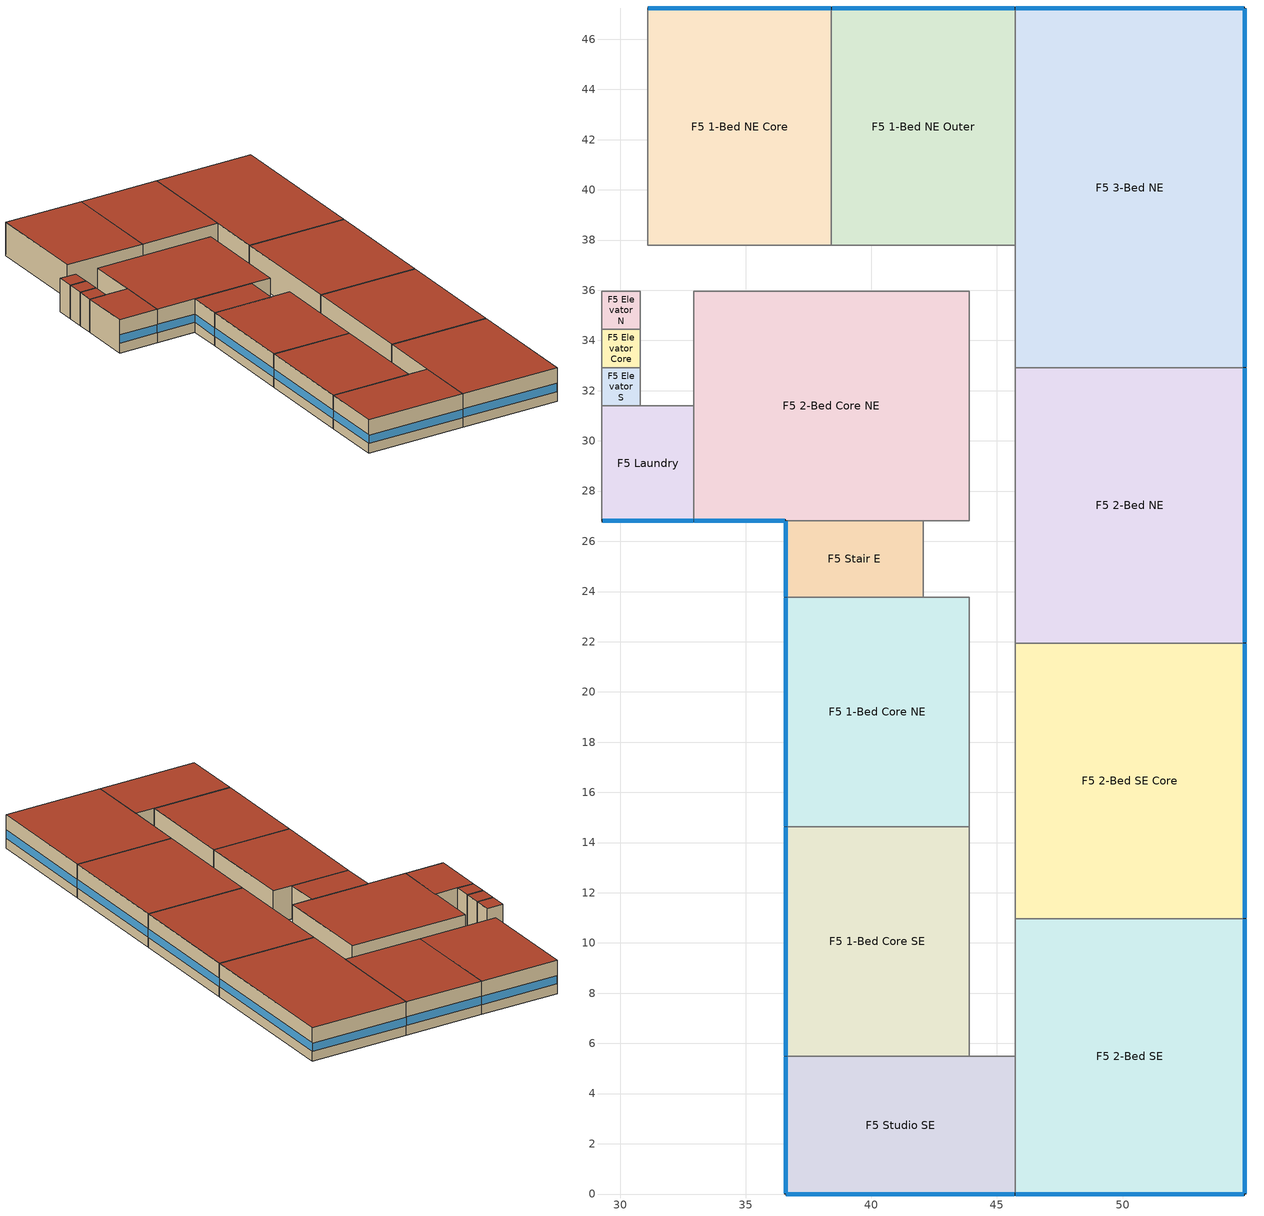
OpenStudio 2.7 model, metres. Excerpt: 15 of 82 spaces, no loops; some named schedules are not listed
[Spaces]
F5 Elevator S
 floor adiabatic (TypicalFloorInterior): 30.78,32.92 30.78,31.39 29.26,31.39 29.26,32.92 z12.19
 wall to F5 1-Bed Core N: 29.26,32.92 29.26,31.39 z12.19:15.24
 wall to F5 Corridor: 30.78,31.39 30.78,32.92 z12.19:15.24
 wall to F5 Elevator Core: 30.78,32.92 29.26,32.92 z12.19:15.24
 wall to F5 Laundry (MetalFrameWallInterior): 29.26,31.39 30.78,31.39 z12.19:15.24
 roof outside (FlatNonresWoodFramingAndOtherRoofU034): 30.78,31.39 30.78,32.92 29.26,32.92 29.26,31.39 z15.24
F5 Elevator N
 floor adiabatic (TypicalFloorInterior): 30.78,35.97 30.78,34.44 29.26,34.44 29.26,35.97 z12.19
 wall to F5 1-Bed Core N: 29.26,35.97 29.26,34.44 z12.19:15.24
 wall to F5 Corridor: 30.78,34.44 30.78,35.97 29.26,35.97 z12.19:15.24
 wall to F5 Elevator Core: 29.26,34.44 30.78,34.44 z12.19:15.24
 roof outside (FlatNonresWoodFramingAndOtherRoofU034): 30.78,34.44 30.78,35.97 29.26,35.97 29.26,34.44 z15.24
F5 Laundry
 floor adiabatic (TypicalFloorInterior): 32.92,31.39 32.92,26.82 29.26,26.82 29.26,31.39 z12.19
 wall outside (MetalFrameWallU062): 29.26,26.82 32.92,26.82 z12.19:15.24
 wall to F5 1-Bed Core N: 29.26,31.39 29.26,26.82 z12.19:15.24
 wall to F5 2-Bed Core NE: 32.92,26.82 32.92,31.39 z12.19:15.24
 wall to F5 Corridor: 32.92,31.39 30.78,31.39 z12.19:15.24
 window (Res Fixed Window): 29.29,26.82 32.89,26.82 z13.09:13.85
 roof outside (FlatNonresWoodFramingAndOtherRoofU034): 32.92,26.82 32.92,31.39 29.26,31.39 29.26,26.82 z15.24
F5 Elevator Core
 floor adiabatic (TypicalFloorInterior): 30.78,34.44 30.78,32.92 29.26,32.92 29.26,34.44 z12.19
 wall to F5 1-Bed Core N: 29.26,34.44 29.26,32.92 z12.19:15.24
 wall to F5 Corridor: 30.78,32.92 30.78,34.44 z12.19:15.24
 roof outside (FlatNonresWoodFramingAndOtherRoofU034): 30.78,32.92 30.78,34.44 29.26,34.44 29.26,32.92 z15.24
F5 1-Bed Core NE
 floor adiabatic (TypicalFloorInterior): 43.89,23.77 43.89,14.63 36.58,14.63 36.58,23.77 z12.19
 wall outside (MetalFrameWallU069): 36.58,23.77 36.58,14.63 z12.19:15.24
 wall to F5 Corridor (MetalFrameWallInterior): 43.89,14.63 43.89,23.77 42.06,23.77 z12.19:15.24
 wall to F5 1-Bed Core SE (MetalFrameWallInterior): 36.58,14.63 43.89,14.63 z12.19:15.24
 wall to F5 Stair E (MetalFrameWallInterior): 42.06,23.77 36.58,23.77 z12.19:15.24
 window (Res Fixed Window): 36.58,23.75 36.58,14.66 z13.09:13.86
 roof outside (FlatResWoodFramingAndOtherRoofU028Refl08): 43.89,14.63 43.89,23.77 36.58,23.77 36.58,14.63 z15.24
F5 1-Bed Core SE
 floor adiabatic (TypicalFloorInterior): 43.89,14.63 43.89,5.49 36.58,5.49 36.58,14.63 z12.19
 wall outside (MetalFrameWallU069): 36.58,14.63 36.58,5.49 z12.19:15.24
 wall to F5 Corridor (MetalFrameWallInterior): 43.89,5.49 43.89,14.63 z12.19:15.24
 wall to F5 Studio SE (MetalFrameWallInterior): 36.58,5.49 43.89,5.49 z12.19:15.24
 window (Res Fixed Window): 36.58,14.61 36.58,5.51 z13.09:13.86
 roof outside (FlatResWoodFramingAndOtherRoofU028Refl08): 43.89,5.49 43.89,14.63 36.58,14.63 36.58,5.49 z15.24
F5 Stair E
 floor adiabatic (TypicalFloorInterior): 42.06,26.82 42.06,23.77 36.58,23.77 36.58,26.82 z12.19
 wall outside (MetalFrameWallU062): 36.58,26.82 36.58,23.77 z12.19:15.24
 wall to F5 2-Bed Core NE: 42.06,26.82 36.58,26.82 z12.19:15.24
 wall to F5 Corridor: 42.06,23.77 42.06,26.82 z12.19:15.24
 window (Res Fixed Window): 36.58,26.8 36.58,23.8 z13.09:13.86
 roof outside (FlatNonresWoodFramingAndOtherRoofU034): 42.06,23.77 42.06,26.82 36.58,26.82 36.58,23.77 z15.24
F5 Studio SE
 floor adiabatic (TypicalFloorInterior): 45.72,5.49 45.72,0 36.58,0 36.58,5.49 z12.19
 wall outside (MetalFrameWallU069): 36.58,5.49 36.58,0 45.72,0 z12.19:15.24
 wall to F5 2-Bed SE: 45.72,0 45.72,5.49 z12.19:15.24
 wall to F5 Corridor: 45.72,5.49 43.89,5.49 z12.19:15.24
 window (Res Fixed Window): 36.6,0 45.69,0 / 36.58,5.46 36.58,0.03 z13.09:13.86
 roof outside (FlatResWoodFramingAndOtherRoofU028Refl08): 45.72,0 45.72,5.49 36.58,5.49 36.58,0 z15.24
F5 1-Bed NE Core
 floor adiabatic (TypicalFloorInterior): 38.4,47.24 38.4,37.8 31.09,37.8 31.09,47.24 z12.19
 wall outside (MetalFrameWallU069): 38.4,47.24 31.09,47.24 z12.19:15.24
 wall to F5 1-Bed N: 31.09,47.24 31.09,37.8 z12.19:15.24
 wall to F5 1-Bed NE Outer (MetalFrameWallInterior): 38.4,37.8 38.4,47.24 z12.19:15.24
 wall to F5 Corridor (MetalFrameWallInterior): 31.09,37.8 38.4,37.8 z12.19:15.24
 window (Res Fixed Window): 38.38,47.24 31.11,47.24 z13.09:13.86
 roof outside (FlatResWoodFramingAndOtherRoofU028Refl08): 38.4,37.8 38.4,47.24 31.09,47.24 31.09,37.8 z15.24
F5 1-Bed NE Outer
 floor adiabatic (TypicalFloorInterior): 45.72,47.24 45.72,37.8 38.4,37.8 38.4,47.24 z12.19
 wall outside (MetalFrameWallU069): 45.72,47.24 38.4,47.24 z12.19:15.24
 wall to F5 3-Bed NE (MetalFrameWallInterior): 45.72,37.8 45.72,47.24 z12.19:15.24
 wall to F5 Corridor (MetalFrameWallInterior): 38.4,37.8 45.72,37.8 z12.19:15.24
 window (Res Fixed Window): 45.69,47.24 38.43,47.24 z13.09:13.86
 roof outside (FlatResWoodFramingAndOtherRoofU028Refl08): 45.72,37.8 45.72,47.24 38.4,47.24 38.4,37.8 z15.24
F5 3-Bed NE
 floor adiabatic (TypicalFloorInterior): 54.86,47.24 54.86,32.92 45.72,32.92 45.72,47.24 z12.19
 wall outside (MetalFrameWallU069): 54.86,32.92 54.86,47.24 45.72,47.24 z12.19:15.24
 wall to F5 2-Bed NE: 45.72,32.92 54.86,32.92 z12.19:15.24
 wall to F5 Corridor (MetalFrameWallInterior): 45.72,37.8 45.72,32.92 z12.19:15.24
 window (Res Fixed Window): 54.86,32.94 54.86,47.22 / 54.84,47.24 45.75,47.24 z13.09:13.86
 roof outside (FlatResWoodFramingAndOtherRoofU028Refl08): 54.86,32.92 54.86,47.24 45.72,47.24 45.72,32.92 z15.24
F5 2-Bed Core NE
 floor adiabatic (TypicalFloorInterior): 43.89,35.97 43.89,26.82 32.92,26.82 32.92,35.97 z12.19
 wall outside (MetalFrameWallU069): 32.92,26.82 36.58,26.82 z12.19:15.24
 wall to F5 Corridor (MetalFrameWallInterior): 42.06,26.82 43.89,26.82 43.89,35.97 32.92,35.97 32.92,31.39 z12.19:15.24
 window (Res Fixed Window): 32.94,26.82 36.55,26.82 z13.09:13.85
 roof outside (FlatResWoodFramingAndOtherRoofU028Refl08): 43.89,26.82 43.89,35.97 32.92,35.97 32.92,26.82 z15.24
F5 2-Bed NE
 floor adiabatic (TypicalFloorInterior): 54.86,32.92 54.86,21.95 45.72,21.95 45.72,32.92 z12.19
 wall outside (MetalFrameWallU069): 54.86,21.95 54.86,32.92 z12.19:15.24
 wall to F5 Corridor (MetalFrameWallInterior): 45.72,32.92 45.72,21.95 z12.19:15.24
 wall to F5 2-Bed SE Core (MetalFrameWallInterior): 45.72,21.95 54.86,21.95 z12.19:15.24
 window (Res Fixed Window): 54.86,21.97 54.86,32.89 z13.09:13.86
 roof outside (FlatResWoodFramingAndOtherRoofU028Refl08): 54.86,21.95 54.86,32.92 45.72,32.92 45.72,21.95 z15.24
F5 2-Bed SE Core
 floor adiabatic (TypicalFloorInterior): 54.86,21.95 54.86,10.97 45.72,10.97 45.72,21.95 z12.19
 wall outside (MetalFrameWallU069): 54.86,10.97 54.86,21.95 z12.19:15.24
 wall to F5 2-Bed SE: 45.72,10.97 54.86,10.97 z12.19:15.24
 wall to F5 Corridor (MetalFrameWallInterior): 45.72,21.95 45.72,10.97 z12.19:15.24
 window (Res Fixed Window): 54.86,11 54.86,21.92 z13.09:13.86
 roof outside (FlatResWoodFramingAndOtherRoofU028Refl08): 54.86,10.97 54.86,21.95 45.72,21.95 45.72,10.97 z15.24
F5 2-Bed SE
 floor adiabatic (TypicalFloorInterior): 54.86,10.97 54.86,0 45.72,0 45.72,10.97 z12.19
 wall outside (MetalFrameWallU069): 45.72,0 54.86,0 54.86,10.97 z12.19:15.24
 wall to F5 Corridor (MetalFrameWallInterior): 45.72,10.97 45.72,5.49 z12.19:15.24
 window (Res Fixed Window): 54.86,0.03 54.86,10.95 / 45.75,0 54.84,0 z13.09:13.86
 roof outside (FlatResWoodFramingAndOtherRoofU028Refl08): 54.86,0 54.86,10.97 45.72,10.97 45.72,0 z15.24
[Site]
CA_BLUE-CANYON-AP_USA Design_Conditions: Latitude {deg}=39.28; Longitude {deg}=-120.71; Time Zone {hr}=-8; Elevation {m}=1609.95
[SizingPeriod:DesignDay] Barometric Pressure {Pa}=83421; Sky Clearness=0; Rain Indicator=0; Snow Indicator=0; Day of Month=21; Daylight Saving Time Indicator=0; Dry-Bulb Temperature Range Modifier Type=DefaultMultipliers
Name | Maximum Dry-Bulb Temperature {C} | Daily Dry-Bulb Temperature Range {deltaC} | Humidity Indicating Conditions at Maximum Dry-Bulb | Wind Speed {m/s} | Wind Direction {deg} | Month | Day Type | Humidity Indicating Type | Solar Model Indicator | ASHRAE Taub | ASHRAE Taud
CA_BLUE-CANYON-AP Ann Htg 99.6% Condns DB | -6 | 0 | -6 | 2.3 | 60 | 2 | WinterDesignDay | Wetbulb | ASHRAEClearSky
CA_BLUE-CANYON-AP Ann Clg .4% Condns DB=>MWB | 28.6 | 7.3 | 14.9 | 2.8 | 280 | 7 | SummerDesignDay | Wetbulb | ASHRAETau | 0.307 | 2.541
CA_BLUE-CANYON-AP Ann Clg .4% Condns WB=>MDB | 25.7 | 7.3 | 16.9 | 2.8 | 280 | 7 | SummerDesignDay | Wetbulb | ASHRAETau | 0.307 | 2.541
CA_BLUE-CANYON-AP Ann Clg .4% Condns DP=>MDB | 21.4 | 7.3 | 13.3 | 2.8 | 280 | 7 | SummerDesignDay | Dewpoint | ASHRAETau | 0.307 | 2.541
[Site:WaterMainsTemperature]
Calculation Method=Schedule; Temperature Schedule=WaterMainCZ16
[Building]
Building 1: North Axis {deg}=0
[Material]
Name | Roughness | Thickness {m} | Conductivity {W/m-K} | Density {kg/m3} | Specific Heat {J/kg-K} | Thermal Absorptance | Solar Absorptance | Visible Absorptance
Gypsum Board - 1/2 in.; Gypsum Board - 1/2 in. 1 | Smooth | 0.0127 | 0.158656 | 640.739 | 1130.436 | 0.9 | 0.7 | 0.8
Gypsum Board - 5/8 in. | MediumRough | 0.016002 | 0.158656 | 640.739 | 1130.436 | 0.9 | 0.7 | 0.8
Stucco - 7/8 in.; Stucco - 7/8 in. 1 | MediumRough | 0.022352 | 0.700948 | 1855.1 | 837.36 | 0.9 | 0.7 | 0.8
Concrete - 140 lb/ft3 - 4 in. | Smooth | 0.1016 | 1.9514 | 2239.06 | 921.096
Compliance Insulation R0.20 | Smooth | 0.000810768 | 0.0230188 | 16.0185 | 1130.436
Compliance Insulation R0.10 | Smooth | 0.000405384 | 0.0230188 | 16.0185 | 1130.436
Compliance Insulation R13.99 | Smooth | 0.0567131 | 0.0230188 | 16.0185 | 1130.436
Air - Metal Wall Framing - 16 or 24 in. OC; Air - Metal Wall Framing - 16 or 24 in. OC 1; Air - Metal Wall Framing - 16 or 24 in. OC 2 | Smooth | 0.1397 | 1.22017 | 1.28148 | 1004.832
Compliance Insulation R10.06 | Smooth | 0.0407817 | 0.0230188 | 16.0185 | 1130.436
Compliance Insulation R2.00 | Smooth | 0.00810768 | 0.0230188 | 16.0185 | 1130.436
Compliance Insulation R34.93 | Smooth | 0.141601 | 0.0230188 | 16.0185 | 1130.436 | 0.9 | 0.7 | 0.8
Compliance Insulation R28.63 | Smooth | 0.116061 | 0.0230188 | 16.0185 | 1130.436 | 0.9 | 0.7 | 0.8
Metal Deck - 1/16 in. | MediumRough | 0.0015875 | 45.3452 | 7820.53 | 502.416 | 0.9 | 0.7 | 0.8
Metal Standing Seam - 1/16 in. 1 | MediumRough | 0.0015875 | 2.21534 | 7820.53 | 502.416 | 0.85 | 0.92 | 0.85
Metal Standing Seam - 1/16 in. 2 | MediumRough | 0.0015875 | 2.21534 | 7820.53 | 502.416 | 0.85 | 0.37 | 0.85
Carpet - 3/4 in. 1 | Smooth | 0.01905 | 0.0455183 | 288.332 | 1381.644 | 0.9 | 0.7 | 0.8
[Construction]
MetalFrameWallU062: Stucco - 7/8 in., Compliance Insulation R13.99, Air - Metal Wall Framing - 16 or 24 in. OC, Gypsum Board - 1/2 in.
MetalFrameWallU069: Stucco - 7/8 in. 1, Compliance Insulation R10.06, Compliance Insulation R2.00, Compliance Insulation R0.20, Compliance Insulation R0.10, Air - Metal Wall Framing - 16 or 24 in. OC 1, Gypsum Board - 1/2 in. 1
MetalFrameWallInterior: Gypsum Board - 5/8 in., Air - Metal Wall Framing - 16 or 24 in. OC 2, Gypsum Board - 5/8 in.
FlatResWoodFramingAndOtherRoofU028Refl08: Metal Standing Seam - 1/16 in. 1, Compliance Insulation R34.93
FlatNonresWoodFramingAndOtherRoofU034: Metal Standing Seam - 1/16 in. 2, Compliance Insulation R28.63
TypicalFloorInterior: Metal Deck - 1/16 in., Concrete - 140 lb/ft3 - 4 in., Carpet - 3/4 in. 1
Res Fixed Window: Res Fixed Window Material
[WindowMaterial:SimpleGlazingSystem]
Res Fixed Window Material: U-Factor {W/m2-K}=2.04417; Solar Heat Gain Coefficient=0.25; Visible Transmittance=0.42
[Space] Building Story=Building Story Residential Floor 5
Name | Thermal Zone | Design Specification Outdoor Air Object
F5 1-Bed Core NE; F5 1-Bed Core SE | Thermal Zone: F5 1-Bed Core East | Thermal Zone: F5 1-Bed Core East Design Specification Outdoor Air
F5 1-Bed NE Core; F5 1-Bed NE Outer | Thermal Zone: F5 1-Bed North | Thermal Zone: F5 1-Bed North Design Specification Outdoor Air
F5 2-Bed Core NE | Thermal Zone: F5 2-Bed Core NE-NW | Thermal Zone: F5 2-Bed Core NE-NW Design Specification Outdoor Air
F5 2-Bed NE; F5 2-Bed SE; F5 2-Bed SE Core | Thermal Zone: F5 2-Bed East | Thermal Zone: F5 2-Bed East Design Specification Outdoor Air
F5 3-Bed NE | Thermal Zone: F5 3-Bed NE | Thermal Zone: F5 3-Bed NE Design Specification Outdoor Air
F5 Elevator Core; F5 Elevator N; F5 Elevator S; F5 Laundry; F5 Stair E | Thermal Zone: F5 Corridor | Thermal Zone: F5 Corridor Design Specification Outdoor Air
F5 Studio SE | Thermal Zone: F5 Studio SE | Thermal Zone: F5 Studio SE Design Specification Outdoor Air
[ThermalZone] Multiplier=1; Use Ideal Air Loads=No
Name | Thermostat
Thermal Zone: F5 1-Bed Core East | Thermal Zone: F5 1-Bed Core East Thermostat
Thermal Zone: F5 1-Bed North | Thermal Zone: F5 1-Bed North Thermostat
Thermal Zone: F5 2-Bed Core NE-NW | Thermal Zone: F5 2-Bed Core NE-NW Thermostat
Thermal Zone: F5 2-Bed East | Thermal Zone: F5 2-Bed East Thermostat
Thermal Zone: F5 3-Bed NE | Thermal Zone: F5 3-Bed NE Thermostat
Thermal Zone: F5 Studio SE | Thermal Zone: F5 Studio SE Thermostat
Thermal Zone: F5 Corridor | Thermal Zone: F5 Corridor Thermostat
[BuildingStory]
Building Story Residential Floor 5
[People:Definition] Number of People Calculation Method=People/Area; Fraction Radiant=0.3
Name | People per Space Floor Area {person/m2} | Sensible Heat Fraction
F5 1-Bed Core NE People Definition; F5 1-Bed Core SE People Definition; F5 2-Bed Core NE People Definition; F5 2-Bed NE People Definition; F5 2-Bed SE People Definition; F5 2-Bed SE Core People Definition | 0.0298998 | 0.6125
F5 1-Bed NE Core People Definition; F5 1-Bed NE Outer People Definition | 0.0289352 | 0.6125
F5 3-Bed NE People Definition | 0.0305359 | 0.6125
F5 Elevator Core People Definition; F5 Elevator N People Definition; F5 Elevator S People Definition | 0.0161459 | 0.5
F5 Laundry People Definition; F5 Stair E People Definition | 0.0538196 | 0.5
F5 Studio SE People Definition | 0.0398663 | 0.6125
[People] Multiplier=1
Name | People Definition | Space or SpaceType | Number of People Schedule | Activity Level Schedule
F5 1-Bed Core NE People | F5 1-Bed Core NE People Definition | F5 1-Bed Core NE | ResidentialLivingOccupancy | F5 1-Bed Core NE People Activity Level
F5 1-Bed Core SE People | F5 1-Bed Core SE People Definition | F5 1-Bed Core SE | ResidentialLivingOccupancy | F5 1-Bed Core SE People Activity Level
F5 1-Bed NE Core People | F5 1-Bed NE Core People Definition | F5 1-Bed NE Core | ResidentialLivingOccupancy | F5 1-Bed NE Core People Activity Level
F5 1-Bed NE Outer People | F5 1-Bed NE Outer People Definition | F5 1-Bed NE Outer | ResidentialLivingOccupancy | F5 1-Bed NE Outer People Activity Level
F5 2-Bed Core NE People | F5 2-Bed Core NE People Definition | F5 2-Bed Core NE | ResidentialLivingOccupancy | F5 2-Bed Core NE People Activity Level
F5 2-Bed NE People | F5 2-Bed NE People Definition | F5 2-Bed NE | ResidentialLivingOccupancy | F5 2-Bed NE People Activity Level
F5 2-Bed SE People | F5 2-Bed SE People Definition | F5 2-Bed SE | ResidentialLivingOccupancy | F5 2-Bed SE People Activity Level
F5 2-Bed SE Core People | F5 2-Bed SE Core People Definition | F5 2-Bed SE Core | ResidentialLivingOccupancy | F5 2-Bed SE Core People Activity Level
F5 3-Bed NE People | F5 3-Bed NE People Definition | F5 3-Bed NE | ResidentialLivingOccupancy | F5 3-Bed NE People Activity Level
F5 Elevator Core People | F5 Elevator Core People Definition | F5 Elevator Core | OfficeOccupancy | F5 Elevator Core People Activity Level
F5 Elevator N People | F5 Elevator N People Definition | F5 Elevator N | OfficeOccupancy | F5 Elevator N People Activity Level
F5 Elevator S People | F5 Elevator S People Definition | F5 Elevator S | OfficeOccupancy | F5 Elevator S People Activity Level
F5 Laundry People | F5 Laundry People Definition | F5 Laundry | OfficeOccupancy | F5 Laundry People Activity Level
F5 Stair E People | F5 Stair E People Definition | F5 Stair E | OfficeOccupancy | F5 Stair E People Activity Level
F5 Studio SE People | F5 Studio SE People Definition | F5 Studio SE | ResidentialLivingOccupancy | F5 Studio SE People Activity Level
[SpaceInfiltration:DesignFlowRate] Temperature Term Coefficient=0; Velocity Squared Term Coefficient=0
Name | Space or SpaceType | Schedule | Design Flow Rate Calculation Method | Flow per Exterior Surface Area {m3/s-m2} | Constant Term Coefficient | Velocity Term Coefficient | Design Flow Rate {m3/s}
F5 1-Bed Core NE Space Infiltration Design Flow Rate 1 | F5 1-Bed Core NE | ResidentialLivingInfiltration | Flow/ExteriorWallArea | 0.000227584 | 0 | 0.224052
F5 1-Bed Core NE Space Infiltration Design Flow Rate 2 | F5 1-Bed Core NE | ResidentialLivingHVACAvail | Flow/Space |  | 1 | 0 | 0.0172733
F5 1-Bed Core SE Space Infiltration Design Flow Rate 1 | F5 1-Bed Core SE | ResidentialLivingInfiltration | Flow/ExteriorWallArea | 0.000227584 | 0 | 0.224052
F5 1-Bed Core SE Space Infiltration Design Flow Rate 2 | F5 1-Bed Core SE | ResidentialLivingHVACAvail | Flow/Space |  | 1 | 0 | 0.0172733
F5 1-Bed NE Core Space Infiltration Design Flow Rate 1 | F5 1-Bed NE Core | ResidentialLivingInfiltration | Flow/ExteriorWallArea | 0.000227584 | 0 | 0.224052
F5 1-Bed NE Core Space Infiltration Design Flow Rate 2 | F5 1-Bed NE Core | ResidentialLivingHVACAvail | Flow/Space |  | 1 | 0 | 0.0176131
F5 1-Bed NE Outer Space Infiltration Design Flow Rate 1 | F5 1-Bed NE Outer | ResidentialLivingInfiltration | Flow/ExteriorWallArea | 0.000227584 | 0 | 0.224052
F5 1-Bed NE Outer Space Infiltration Design Flow Rate 2 | F5 1-Bed NE Outer | ResidentialLivingHVACAvail | Flow/Space |  | 1 | 0 | 0.0176131
F5 2-Bed Core NE Space Infiltration Design Flow Rate 1 | F5 2-Bed Core NE | ResidentialLivingInfiltration | Flow/ExteriorWallArea | 0.000227584 | 0 | 0.224052
F5 2-Bed Core NE Space Infiltration Design Flow Rate 2 | F5 2-Bed Core NE | ResidentialLivingHVACAvail | Flow/Space |  | 1 | 0 | 0.0259099
F5 2-Bed NE Space Infiltration Design Flow Rate 1 | F5 2-Bed NE | ResidentialLivingInfiltration | Flow/ExteriorWallArea | 0.000227584 | 0 | 0.224052
F5 2-Bed NE Space Infiltration Design Flow Rate 2 | F5 2-Bed NE | ResidentialLivingHVACAvail | Flow/Space |  | 1 | 0 | 0.0259099
F5 2-Bed SE Space Infiltration Design Flow Rate 1 | F5 2-Bed SE | ResidentialLivingInfiltration | Flow/ExteriorWallArea | 0.000227584 | 0 | 0.224052
F5 2-Bed SE Space Infiltration Design Flow Rate 2 | F5 2-Bed SE | ResidentialLivingHVACAvail | Flow/Space |  | 1 | 0 | 0.0259099
F5 2-Bed SE Core Space Infiltration Design Flow Rate 1 | F5 2-Bed SE Core | ResidentialLivingInfiltration | Flow/ExteriorWallArea | 0.000227584 | 0 | 0.224052
F5 2-Bed SE Core Space Infiltration Design Flow Rate 2 | F5 2-Bed SE Core | ResidentialLivingHVACAvail | Flow/Space |  | 1 | 0 | 0.0259099
F5 3-Bed NE Space Infiltration Design Flow Rate 1 | F5 3-Bed NE | ResidentialLivingInfiltration | Flow/ExteriorWallArea | 0.000227584 | 0 | 0.224052
F5 3-Bed NE Space Infiltration Design Flow Rate 2 | F5 3-Bed NE | ResidentialLivingHVACAvail | Flow/Space |  | 1 | 0 | 0.0341218
F5 Elevator Core Space Infiltration Design Flow Rate 1 | F5 Elevator Core | On | Flow/ExteriorWallArea | 0.000227584 | 0 | 0.224052
F5 Elevator N Space Infiltration Design Flow Rate 1 | F5 Elevator N | On | Flow/ExteriorWallArea | 0.000227584 | 0 | 0.224052
F5 Elevator S Space Infiltration Design Flow Rate 1 | F5 Elevator S | On | Flow/ExteriorWallArea | 0.000227584 | 0 | 0.224052
F5 Laundry Space Infiltration Design Flow Rate 1 | F5 Laundry | On | Flow/ExteriorWallArea | 0.000227584 | 0 | 0.224052
F5 Stair E Space Infiltration Design Flow Rate 1 | F5 Stair E | OfficeInfiltration | Flow/ExteriorWallArea | 0.000227584 | 0 | 0.224052
F5 Studio SE Space Infiltration Design Flow Rate 1 | F5 Studio SE | ResidentialLivingInfiltration | Flow/ExteriorWallArea | 0.000227584 | 0 | 0.224052
F5 Studio SE Space Infiltration Design Flow Rate 2 | F5 Studio SE | ResidentialLivingHVACAvail | Flow/Space |  | 1 | 0 | 0.0147248
[Lights:Definition] Design Level Calculation Method=Watts/Area; Fraction Radiant=0.58; Return Air Fraction=0
Name | Watts per Space Floor Area {W/m2}
F5 1-Bed Core NE Non-Regulated Lights Definition; F5 1-Bed Core SE Non-Regulated Lights Definition; F5 1-Bed NE Core Non-Regulated Lights Definition; F5 1-Bed NE Outer Non-Regulated Lights Definition; F5 2-Bed Core NE Non-Regulated Lights Definition; F5 2-Bed NE Non-Regulated Lights Definition; F5 2-Bed SE Non-Regulated Lights Definition; F5 2-Bed SE Core Non-Regulated Lights Definition; F5 3-Bed NE Non-Regulated Lights Definition; F5 Stair E Regulated Lights Definition; F5 Studio SE Non-Regulated Lights Definition | 5.38196
F5 Elevator Core Regulated Lights Definition; F5 Elevator N Regulated Lights Definition; F5 Elevator S Regulated Lights Definition | 4.30556
F5 Laundry Regulated Lights Definition | 4.84376
[Lights] Fraction Replaceable=1
Name | Lights Definition | Space or SpaceType | Schedule
F5 1-Bed Core NE Non-Regulated Lights | F5 1-Bed Core NE Non-Regulated Lights Definition | F5 1-Bed Core NE | ResidentialLivingLights
F5 1-Bed Core SE Non-Regulated Lights | F5 1-Bed Core SE Non-Regulated Lights Definition | F5 1-Bed Core SE | ResidentialLivingLights
F5 1-Bed NE Core Non-Regulated Lights | F5 1-Bed NE Core Non-Regulated Lights Definition | F5 1-Bed NE Core | ResidentialLivingLights
F5 1-Bed NE Outer Non-Regulated Lights | F5 1-Bed NE Outer Non-Regulated Lights Definition | F5 1-Bed NE Outer | ResidentialLivingLights
F5 2-Bed Core NE Non-Regulated Lights | F5 2-Bed Core NE Non-Regulated Lights Definition | F5 2-Bed Core NE | ResidentialLivingLights
F5 2-Bed NE Non-Regulated Lights | F5 2-Bed NE Non-Regulated Lights Definition | F5 2-Bed NE | ResidentialLivingLights
F5 2-Bed SE Non-Regulated Lights | F5 2-Bed SE Non-Regulated Lights Definition | F5 2-Bed SE | ResidentialLivingLights
F5 2-Bed SE Core Non-Regulated Lights | F5 2-Bed SE Core Non-Regulated Lights Definition | F5 2-Bed SE Core | ResidentialLivingLights
F5 3-Bed NE Non-Regulated Lights | F5 3-Bed NE Non-Regulated Lights Definition | F5 3-Bed NE | ResidentialLivingLights
F5 Elevator Core Regulated Lights | F5 Elevator Core Regulated Lights Definition | F5 Elevator Core | OfficeLights
F5 Elevator N Regulated Lights | F5 Elevator N Regulated Lights Definition | F5 Elevator N | OfficeLights
F5 Elevator S Regulated Lights | F5 Elevator S Regulated Lights Definition | F5 Elevator S | OfficeLights
F5 Laundry Regulated Lights | F5 Laundry Regulated Lights Definition | F5 Laundry | OfficeLights
F5 Stair E Regulated Lights | F5 Stair E Regulated Lights Definition | F5 Stair E | OfficeLights
F5 Studio SE Non-Regulated Lights | F5 Studio SE Non-Regulated Lights Definition | F5 Studio SE | ResidentialLivingLights
[ElectricEquipment:Definition] Design Level Calculation Method=Watts/Area; Fraction Latent=0; Fraction Radiant=0.2; Fraction Lost=0
Name | Watts per Space Floor Area {W/m2}
F5 1-Bed Core NE Recepticle Loads Definition; F5 1-Bed Core SE Recepticle Loads Definition; F5 1-Bed NE Core Recepticle Loads Definition; F5 1-Bed NE Outer Recepticle Loads Definition; F5 2-Bed Core NE Recepticle Loads Definition; F5 2-Bed NE Recepticle Loads Definition; F5 2-Bed SE Recepticle Loads Definition; F5 2-Bed SE Core Recepticle Loads Definition; F5 3-Bed NE Recepticle Loads Definition; F5 Studio SE Recepticle Loads Definition | 5.38196
F5 Elevator Core Recepticle Loads Definition; F5 Elevator N Recepticle Loads Definition; F5 Elevator S Recepticle Loads Definition; F5 Laundry Recepticle Loads Definition | 32.2917
[ElectricEquipment]
Name | Electric Equipment Definition | Space or SpaceType | Schedule
F5 1-Bed Core NE Recepticle Loads | F5 1-Bed Core NE Recepticle Loads Definition | F5 1-Bed Core NE | ResidentialLivingReceptacle
F5 1-Bed Core SE Recepticle Loads | F5 1-Bed Core SE Recepticle Loads Definition | F5 1-Bed Core SE | ResidentialLivingReceptacle
F5 1-Bed NE Core Recepticle Loads | F5 1-Bed NE Core Recepticle Loads Definition | F5 1-Bed NE Core | ResidentialLivingReceptacle
F5 1-Bed NE Outer Recepticle Loads | F5 1-Bed NE Outer Recepticle Loads Definition | F5 1-Bed NE Outer | ResidentialLivingReceptacle
F5 2-Bed Core NE Recepticle Loads | F5 2-Bed Core NE Recepticle Loads Definition | F5 2-Bed Core NE | ResidentialLivingReceptacle
F5 2-Bed NE Recepticle Loads | F5 2-Bed NE Recepticle Loads Definition | F5 2-Bed NE | ResidentialLivingReceptacle
F5 2-Bed SE Recepticle Loads | F5 2-Bed SE Recepticle Loads Definition | F5 2-Bed SE | ResidentialLivingReceptacle
F5 2-Bed SE Core Recepticle Loads | F5 2-Bed SE Core Recepticle Loads Definition | F5 2-Bed SE Core | ResidentialLivingReceptacle
F5 3-Bed NE Recepticle Loads | F5 3-Bed NE Recepticle Loads Definition | F5 3-Bed NE | ResidentialLivingReceptacle
F5 Elevator Core Recepticle Loads | F5 Elevator Core Recepticle Loads Definition | F5 Elevator Core | OfficeReceptacle
F5 Elevator N Recepticle Loads | F5 Elevator N Recepticle Loads Definition | F5 Elevator N | OfficeReceptacle
F5 Elevator S Recepticle Loads | F5 Elevator S Recepticle Loads Definition | F5 Elevator S | OfficeReceptacle
F5 Laundry Recepticle Loads | F5 Laundry Recepticle Loads Definition | F5 Laundry | OfficeReceptacle
F5 Studio SE Recepticle Loads | F5 Studio SE Recepticle Loads Definition | F5 Studio SE | ResidentialLivingReceptacle
[GasEquipment:Definition] Design Level Calculation Method=Watts/Area; Fraction Latent=0; Fraction Radiant=0.15; Fraction Lost=0.85
Name | Watts per Space Floor Area {W/m2}
F5 1-Bed Core NE Gas Equipment Loads Definition; F5 1-Bed Core SE Gas Equipment Loads Definition; F5 1-Bed NE Core Gas Equipment Loads Definition; F5 1-Bed NE Outer Gas Equipment Loads Definition; F5 2-Bed Core NE Gas Equipment Loads Definition; F5 2-Bed NE Gas Equipment Loads Definition; F5 2-Bed SE Gas Equipment Loads Definition; F5 2-Bed SE Core Gas Equipment Loads Definition; F5 3-Bed NE Gas Equipment Loads Definition; F5 Studio SE Gas Equipment Loads Definition | 2.15269
F5 Laundry Gas Equipment Loads Definition | 2.36796
[GasEquipment]
Name | Gas Equipment Definition | Space or SpaceType | Schedule
F5 1-Bed Core NE Gas Equipment Loads | F5 1-Bed Core NE Gas Equipment Loads Definition | F5 1-Bed Core NE | ResidentialLivingGasEquip
F5 1-Bed Core SE Gas Equipment Loads | F5 1-Bed Core SE Gas Equipment Loads Definition | F5 1-Bed Core SE | ResidentialLivingGasEquip
F5 1-Bed NE Core Gas Equipment Loads | F5 1-Bed NE Core Gas Equipment Loads Definition | F5 1-Bed NE Core | ResidentialLivingGasEquip
F5 1-Bed NE Outer Gas Equipment Loads | F5 1-Bed NE Outer Gas Equipment Loads Definition | F5 1-Bed NE Outer | ResidentialLivingGasEquip
F5 2-Bed Core NE Gas Equipment Loads | F5 2-Bed Core NE Gas Equipment Loads Definition | F5 2-Bed Core NE | ResidentialLivingGasEquip
F5 2-Bed NE Gas Equipment Loads | F5 2-Bed NE Gas Equipment Loads Definition | F5 2-Bed NE | ResidentialLivingGasEquip
F5 2-Bed SE Gas Equipment Loads | F5 2-Bed SE Gas Equipment Loads Definition | F5 2-Bed SE | ResidentialLivingGasEquip
F5 2-Bed SE Core Gas Equipment Loads | F5 2-Bed SE Core Gas Equipment Loads Definition | F5 2-Bed SE Core | ResidentialLivingGasEquip
F5 3-Bed NE Gas Equipment Loads | F5 3-Bed NE Gas Equipment Loads Definition | F5 3-Bed NE | ResidentialLivingGasEquip
F5 Laundry Gas Equipment Loads | F5 Laundry Gas Equipment Loads Definition | F5 Laundry | OfficeGasEquip
F5 Studio SE Gas Equipment Loads | F5 Studio SE Gas Equipment Loads Definition | F5 Studio SE | ResidentialLivingGasEquip
[ThermostatSetpoint:DualSetpoint]
Name | Heating Setpoint Temperature Schedule | Cooling Setpoint Temperature Schedule
Thermal Zone: F5 1-Bed Core East Thermostat; Thermal Zone: F5 1-Bed North Thermostat; Thermal Zone: F5 2-Bed Core NE-NW Thermostat; Thermal Zone: F5 2-Bed East Thermostat; Thermal Zone: F5 3-Bed NE Thermostat; Thermal Zone: F5 Studio SE Thermostat | ResidentialLivingHtgSetpt | ResidentialLivingClgSetpt
Thermal Zone: F5 Corridor Thermostat | OfficeHtgSetpt | OfficeClgSetpt
[DesignSpecification:OutdoorAir] Outdoor Air Method=Maximum; Outdoor Air Flow per Person {m3/s-person}=0
Name | Outdoor Air Flow per Floor Area {m3/s-m2}
Thermal Zone: F5 1-Bed Core East Design Specification Outdoor Air; Thermal Zone: F5 1-Bed North Design Specification Outdoor Air; Thermal Zone: F5 2-Bed Core NE-NW Design Specification Outdoor Air; Thermal Zone: F5 2-Bed East Design Specification Outdoor Air; Thermal Zone: F5 3-Bed NE Design Specification Outdoor Air; Thermal Zone: F5 Studio SE Design Specification Outdoor Air | 0
Thermal Zone: F5 Corridor Design Specification Outdoor Air | 0.000741294
[Schedule:Day]
WaterMainCZ16Jan: 1, 0, 5.88889, 2, 0, 5.88889, 3, 0, 5.88889, 4, 0, 5.88889, 5, 0, 5.88889, 6, 0, 5.88889, 7, 0, 5.88889, 8, 0, 5.88889, 9, 0, 5.88889, 10, 0, 5.88889, 11, 0, 5.88889, 12, 0, 5.88889, 13, 0, 5.88889, 14, 0, 5.88889, 15, 0, 5.88889, 16, 0, 5.88889, 17, 0, 5.88889, 18, 0, 5.88889, 19, 0, 5.88889, 20, 0, 5.88889, 21, 0, 5.88889, 22, 0, 5.88889, 23, 0, 5.88889, 24, 0, 5.88889
OnDay; AllOnHVACAvailDay; ResidentialLivingHVACAvailSun; ResidentialLivingHVACAvailWD; ResidentialLivingHVACAvailSat: 1, 0, 1, 2, 0, 1, 3, 0, 1, 4, 0, 1, 5, 0, 1, 6, 0, 1, 7, 0, 1, 8, 0, 1, 9, 0, 1, 10, 0, 1, 11, 0, 1, 12, 0, 1, 13, 0, 1, 14, 0, 1, 15, 0, 1, 16, 0, 1, 17, 0, 1, 18, 0, 1, 19, 0, 1, 20, 0, 1, 21, 0, 1, 22, 0, 1, 23, 0, 1, 24, 0, 1
OffDay; OfficeGasEquipSun: 1, 0, 0, 2, 0, 0, 3, 0, 0, 4, 0, 0, 5, 0, 0, 6, 0, 0, 7, 0, 0, 8, 0, 0, 9, 0, 0, 10, 0, 0, 11, 0, 0, 12, 0, 0, 13, 0, 0, 14, 0, 0, 15, 0, 0, 16, 0, 0, 17, 0, 0, 18, 0, 0, 19, 0, 0, 20, 0, 0, 21, 0, 0, 22, 0, 0, 23, 0, 0, 24, 0, 0
ResidentialLivingOccupancySun; ResidentialLivingOccupancyWD; ResidentialLivingOccupancySat: 1, 0, 0.9, 2, 0, 0.9, 3, 0, 0.9, 4, 0, 0.9, 5, 0, 0.9, 6, 0, 0.9, 7, 0, 0.7, 8, 0, 0.4, 9, 0, 0.4, 10, 0, 0.2, 11, 0, 0.2, 12, 0, 0.2, 13, 0, 0.2, 14, 0, 0.2, 15, 0, 0.2, 16, 0, 0.3, 17, 0, 0.5, 18, 0, 0.5, 19, 0, 0.5, 20, 0, 0.7, 21, 0, 0.7, 22, 0, 0.8, 23, 0, 0.9, 24, 0, 0.9
OfficeOccupancySun: 1, 0, 0, 2, 0, 0, 3, 0, 0, 4, 0, 0, 5, 0, 0, 6, 0, 0, 7, 0, 0.05, 8, 0, 0.05, 9, 0, 0.05, 10, 0, 0.05, 11, 0, 0.05, 12, 0, 0.05, 13, 0, 0.05, 14, 0, 0.05, 15, 0, 0.05, 16, 0, 0.05, 17, 0, 0.05, 18, 0, 0.05, 19, 0, 0, 20, 0, 0, 21, 0, 0, 22, 0, 0, 23, 0, 0, 24, 0, 0
OfficeOccupancyWD: 1, 0, 0, 2, 0, 0, 3, 0, 0, 4, 0, 0, 5, 0, 0, 6, 0, 0, 7, 0, 0.1, 8, 0, 0.2, 9, 0, 0.95, 10, 0, 0.95, 11, 0, 0.95, 12, 0, 0.95, 13, 0, 0.5, 14, 0, 0.95, 15, 0, 0.95, 16, 0, 0.95, 17, 0, 0.95, 18, 0, 0.3, 19, 0, 0.1, 20, 0, 0.1, 21, 0, 0.1, 22, 0, 0.1, 23, 0, 0.05, 24, 0, 0.05
OfficeOccupancySat: 1, 0, 0, 2, 0, 0, 3, 0, 0, 4, 0, 0, 5, 0, 0, 6, 0, 0, 7, 0, 0.1, 8, 0, 0.1, 9, 0, 0.3, 10, 0, 0.3, 11, 0, 0.3, 12, 0, 0.3, 13, 0, 0.1, 14, 0, 0.1, 15, 0, 0.1, 16, 0, 0.1, 17, 0, 0.1, 18, 0, 0.05, 19, 0, 0.05, 20, 0, 0, 21, 0, 0, 22, 0, 0, 23, 0, 0, 24, 0, 0
ResidentialLivingReceptacleSun; ResidentialLivingReceptacleWD; ResidentialLivingReceptacleSat; ResidentialLivingLightsSun; ResidentialLivingLightsWD; ResidentialLivingLightsSat: 1, 0, 0.1, 2, 0, 0.1, 3, 0, 0.1, 4, 0, 0.1, 5, 0, 0.1, 6, 0, 0.3, 7, 0, 0.45, 8, 0, 0.45, 9, 0, 0.45, 10, 0, 0.45, 11, 0, 0.3, 12, 0, 0.3, 13, 0, 0.3, 14, 0, 0.3, 15, 0, 0.3, 16, 0, 0.3, 17, 0, 0.3, 18, 0, 0.3, 19, 0, 0.6, 20, 0, 0.8, 21, 0, 0.9, 22, 0, 0.8, 23, 0, 0.6, 24, 0, 0.3
OfficeReceptacleSun; OfficeLightsSun: 1, 0, 0.05, 2, 0, 0.05, 3, 0, 0.05, 4, 0, 0.05, 5, 0, 0.05, 6, 0, 0.05, 7, 0, 0.05, 8, 0, 0.05, 9, 0, 0.05, 10, 0, 0.05, 11, 0, 0.05, 12, 0, 0.05, 13, 0, 0.05, 14, 0, 0.05, 15, 0, 0.05, 16, 0, 0.05, 17, 0, 0.05, 18, 0, 0.05, 19, 0, 0.05, 20, 0, 0.05, 21, 0, 0.05, 22, 0, 0.05, 23, 0, 0.05, 24, 0, 0.05
OfficeReceptacleWD: 1, 0, 0.05, 2, 0, 0.05, 3, 0, 0.05, 4, 0, 0.05, 5, 0, 0.05, 6, 0, 0.1, 7, 0, 0.1, 8, 0, 0.3, 9, 0, 0.9, 10, 0, 0.9, 11, 0, 0.9, 12, 0, 0.9, 13, 0, 0.9, 14, 0, 0.9, 15, 0, 0.9, 16, 0, 0.9, 17, 0, 0.9, 18, 0, 0.5, 19, 0, 0.3, 20, 0, 0.3, 21, 0, 0.2, 22, 0, 0.2, 23, 0, 0.1, 24, 0, 0.05
OfficeReceptacleSat; OfficeLightsSat: 1, 0, 0.05, 2, 0, 0.05, 3, 0, 0.05, 4, 0, 0.05, 5, 0, 0.05, 6, 0, 0.05, 7, 0, 0.1, 8, 0, 0.1, 9, 0, 0.3, 10, 0, 0.3, 11, 0, 0.3, 12, 0, 0.3, 13, 0, 0.15, 14, 0, 0.15, 15, 0, 0.15, 16, 0, 0.15, 17, 0, 0.15, 18, 0, 0.05, 19, 0, 0.05, 20, 0, 0.05, 21, 0, 0.05, 22, 0, 0.05, 23, 0, 0.05, 24, 0, 0.05
ResidentialLivingGasEquipSun; ResidentialLivingGasEquipWD; ResidentialLivingGasEquipSat: 1, 0, 0, 2, 0, 0, 3, 0, 0, 4, 0, 0, 5, 0, 0, 6, 0, 0, 7, 0, 0.5, 8, 0, 0.5, 9, 0, 0, 10, 0, 0, 11, 0, 0, 12, 0, 0.2, 13, 0, 0.2, 14, 0, 0, 15, 0, 0, 16, 0, 0, 17, 0, 0.5, 18, 0, 0.5, 19, 0, 0.5, 20, 0, 0, 21, 0, 0, 22, 0, 0, 23, 0, 0, 24, 0, 0
OfficeGasEquipWD: 1, 0, 0, 2, 0, 0, 3, 0, 0, 4, 0, 0, 5, 0, 0, 6, 0, 0, 7, 0, 0, 8, 0, 0.5, 9, 0, 0.5, 10, 0, 0.5, 11, 0, 0.9, 12, 0, 0.9, 13, 0, 0.9, 14, 0, 0.9, 15, 0, 0.75, 16, 0, 0.75, 17, 0, 0.75, 18, 0, 0.75, 19, 0, 0, 20, 0, 0, 21, 0, 0, 22, 0, 0, 23, 0, 0, 24, 0, 0
OfficeGasEquipSat: 1, 0, 0, 2, 0, 0, 3, 0, 0, 4, 0, 0, 5, 0, 0, 6, 0, 0, 7, 0, 0, 8, 0, 0, 9, 0, 0.5, 10, 0, 0.5, 11, 0, 0.9, 12, 0, 0.9, 13, 0, 0.9, 14, 0, 0.9, 15, 0, 0.75, 16, 0, 0.75, 17, 0, 0.75, 18, 0, 0, 19, 0, 0, 20, 0, 0, 21, 0, 0, 22, 0, 0, 23, 0, 0, 24, 0, 0
ResidentialLivingInfiltrationSun; ResidentialLivingInfiltrationWD; ResidentialLivingInfiltrationSat: 1, 0, 0.25, 2, 0, 0.25, 3, 0, 0.25, 4, 0, 0.25, 5, 0, 0.25, 6, 0, 0.25, 7, 0, 0.25, 8, 0, 0.25, 9, 0, 0.25, 10, 0, 0.25, 11, 0, 0.25, 12, 0, 0.25, 13, 0, 0.25, 14, 0, 0.25, 15, 0, 0.25, 16, 0, 0.25, 17, 0, 0.25, 18, 0, 0.25, 19, 0, 0.25, 20, 0, 0.25, 21, 0, 0.25, 22, 0, 0.25, 23, 0, 0.25, 24, 0, 0.25
OfficeInfiltrationSun: 1, 0, 1, 2, 0, 1, 3, 0, 1, 4, 0, 1, 5, 0, 1, 6, 0, 0.25, 7, 0, 0.25, 8, 0, 0.25, 9, 0, 0.25, 10, 0, 0.25, 11, 0, 0.25, 12, 0, 0.25, 13, 0, 0.25, 14, 0, 0.25, 15, 0, 0.25, 16, 0, 0.25, 17, 0, 0.25, 18, 0, 0.25, 19, 0, 1, 20, 0, 1, 21, 0, 1, 22, 0, 1, 23, 0, 1, 24, 0, 1
OfficeInfiltrationWD: 1, 0, 1, 2, 0, 1, 3, 0, 1, 4, 0, 1, 5, 0, 1, 6, 0, 0.25, 7, 0, 0.25, 8, 0, 0.25, 9, 0, 0.25, 10, 0, 0.25, 11, 0, 0.25, 12, 0, 0.25, 13, 0, 0.25, 14, 0, 0.25, 15, 0, 0.25, 16, 0, 0.25, 17, 0, 0.25, 18, 0, 0.25, 19, 0, 0.25, 20, 0, 0.25, 21, 0, 0.25, 22, 0, 0.25, 23, 0, 0.25, 24, 0, 0.25
OfficeInfiltrationSat: 1, 0, 1, 2, 0, 1, 3, 0, 1, 4, 0, 1, 5, 0, 1, 6, 0, 0.25, 7, 0, 0.25, 8, 0, 0.25, 9, 0, 0.25, 10, 0, 0.25, 11, 0, 0.25, 12, 0, 0.25, 13, 0, 0.25, 14, 0, 0.25, 15, 0, 0.25, 16, 0, 0.25, 17, 0, 0.25, 18, 0, 0.25, 19, 0, 0.25, 20, 0, 1, 21, 0, 1, 22, 0, 1, 23, 0, 1, 24, 0, 1
OfficeLightsWD: 1, 0, 0.05, 2, 0, 0.05, 3, 0, 0.05, 4, 0, 0.05, 5, 0, 0.05, 6, 0, 0.1, 7, 0, 0.1, 8, 0, 0.3, 9, 0, 0.65, 10, 0, 0.65, 11, 0, 0.65, 12, 0, 0.65, 13, 0, 0.65, 14, 0, 0.65, 15, 0, 0.65, 16, 0, 0.65, 17, 0, 0.65, 18, 0, 0.35, 19, 0, 0.3, 20, 0, 0.3, 21, 0, 0.2, 22, 0, 0.2, 23, 0, 0.1, 24, 0, 0.05
ResidentialLivingClgSetptSun; ResidentialLivingClgSetptWD; ResidentialLivingClgSetptSat: 1, 0, 25.5556, 2, 0, 25.5556, 3, 0, 25.5556, 4, 0, 25.5556, 5, 0, 25.5556, 6, 0, 25.5556, 7, 0, 25.5556, 8, 0, 25.5556, 9, 0, 25.5556, 10, 0, 25.5556, 11, 0, 25.5556, 12, 0, 25.5556, 13, 0, 25.5556, 14, 0, 25.5556, 15, 0, 25.5556, 16, 0, 25.5556, 17, 0, 25.5556, 18, 0, 25.5556, 19, 0, 25.5556, 20, 0, 25.5556, 21, 0, 25.5556, 22, 0, 25.5556, 23, 0, 25.5556, 24, 0, 25.5556
ResidentialLivingHtgSetptSun; ResidentialLivingHtgSetptWD; ResidentialLivingHtgSetptSat: 1, 0, 15.5556, 2, 0, 15.5556, 3, 0, 15.5556, 4, 0, 15.5556, 5, 0, 15.5556, 6, 0, 15.5556, 7, 0, 20, 8, 0, 20, 9, 0, 20, 10, 0, 20, 11, 0, 20, 12, 0, 20, 13, 0, 20, 14, 0, 20, 15, 0, 20, 16, 0, 20, 17, 0, 20, 18, 0, 20, 19, 0, 20, 20, 0, 20, 21, 0, 20, 22, 0, 20, 23, 0, 15.5556, 24, 0, 15.5556
Schedule:Day #89; Schedule:Day #91; Schedule:Day #94; Schedule:Day #95; Schedule:Day #98; Schedule:Day #100; Schedule:Day #102; Schedule:Day #103; Schedule:Day #106; Schedule:Day #119: 24, 0, 117.228
Schedule:Day #109; Schedule:Day #111; Schedule:Day #113; Schedule:Day #115; Schedule:Day #117: 24, 0, 146.536
[Schedule:Week]
WaterMainCZ16JanWk: WaterMainCZ16Jan, WaterMainCZ16Jan, WaterMainCZ16Jan, WaterMainCZ16Jan, WaterMainCZ16Jan, WaterMainCZ16Jan, WaterMainCZ16Jan, WaterMainCZ16Jan, WaterMainCZ16Jan, WaterMainCZ16Jan, WaterMainCZ16Jan, WaterMainCZ16Jan
WaterMainCZ16FebWk: WaterMainCZ16Feb, WaterMainCZ16Feb, WaterMainCZ16Feb, WaterMainCZ16Feb, WaterMainCZ16Feb, WaterMainCZ16Feb, WaterMainCZ16Feb, WaterMainCZ16Feb, WaterMainCZ16Feb, WaterMainCZ16Feb, WaterMainCZ16Feb, WaterMainCZ16Feb
WaterMainCZ16MarWk: WaterMainCZ16Mar, WaterMainCZ16Mar, WaterMainCZ16Mar, WaterMainCZ16Mar, WaterMainCZ16Mar, WaterMainCZ16Mar, WaterMainCZ16Mar, WaterMainCZ16Mar, WaterMainCZ16Mar, WaterMainCZ16Mar, WaterMainCZ16Mar, WaterMainCZ16Mar
WaterMainCZ16AprWk: WaterMainCZ16Apr, WaterMainCZ16Apr, WaterMainCZ16Apr, WaterMainCZ16Apr, WaterMainCZ16Apr, WaterMainCZ16Apr, WaterMainCZ16Apr, WaterMainCZ16Apr, WaterMainCZ16Apr, WaterMainCZ16Apr, WaterMainCZ16Apr, WaterMainCZ16Apr
WaterMainCZ16MayWk: WaterMainCZ16May, WaterMainCZ16May, WaterMainCZ16May, WaterMainCZ16May, WaterMainCZ16May, WaterMainCZ16May, WaterMainCZ16May, WaterMainCZ16May, WaterMainCZ16May, WaterMainCZ16May, WaterMainCZ16May, WaterMainCZ16May
WaterMainCZ16JunWk: WaterMainCZ16Jun, WaterMainCZ16Jun, WaterMainCZ16Jun, WaterMainCZ16Jun, WaterMainCZ16Jun, WaterMainCZ16Jun, WaterMainCZ16Jun, WaterMainCZ16Jun, WaterMainCZ16Jun, WaterMainCZ16Jun, WaterMainCZ16Jun, WaterMainCZ16Jun
WaterMainCZ16JulWk: WaterMainCZ16Jul, WaterMainCZ16Jul, WaterMainCZ16Jul, WaterMainCZ16Jul, WaterMainCZ16Jul, WaterMainCZ16Jul, WaterMainCZ16Jul, WaterMainCZ16Jul, WaterMainCZ16Jul, WaterMainCZ16Jul, WaterMainCZ16Jul, WaterMainCZ16Jul
WaterMainCZ16AugWk: WaterMainCZ16Aug, WaterMainCZ16Aug, WaterMainCZ16Aug, WaterMainCZ16Aug, WaterMainCZ16Aug, WaterMainCZ16Aug, WaterMainCZ16Aug, WaterMainCZ16Aug, WaterMainCZ16Aug, WaterMainCZ16Aug, WaterMainCZ16Aug, WaterMainCZ16Aug
WaterMainCZ16SepWk: WaterMainCZ16Sep, WaterMainCZ16Sep, WaterMainCZ16Sep, WaterMainCZ16Sep, WaterMainCZ16Sep, WaterMainCZ16Sep, WaterMainCZ16Sep, WaterMainCZ16Sep, WaterMainCZ16Sep, WaterMainCZ16Sep, WaterMainCZ16Sep, WaterMainCZ16Sep
WaterMainCZ16OctWk: WaterMainCZ16Oct, WaterMainCZ16Oct, WaterMainCZ16Oct, WaterMainCZ16Oct, WaterMainCZ16Oct, WaterMainCZ16Oct, WaterMainCZ16Oct, WaterMainCZ16Oct, WaterMainCZ16Oct, WaterMainCZ16Oct, WaterMainCZ16Oct, WaterMainCZ16Oct
WaterMainCZ16NovWk: WaterMainCZ16Nov, WaterMainCZ16Nov, WaterMainCZ16Nov, WaterMainCZ16Nov, WaterMainCZ16Nov, WaterMainCZ16Nov, WaterMainCZ16Nov, WaterMainCZ16Nov, WaterMainCZ16Nov, WaterMainCZ16Nov, WaterMainCZ16Nov, WaterMainCZ16Nov
WaterMainCZ16DecWk: WaterMainCZ16Dec, WaterMainCZ16Dec, WaterMainCZ16Dec, WaterMainCZ16Dec, WaterMainCZ16Dec, WaterMainCZ16Dec, WaterMainCZ16Dec, WaterMainCZ16Dec, WaterMainCZ16Dec, WaterMainCZ16Dec, WaterMainCZ16Dec, WaterMainCZ16Dec
ResidentialLivingOccupancyWk: ResidentialLivingOccupancySun, ResidentialLivingOccupancyWD, ResidentialLivingOccupancyWD, ResidentialLivingOccupancyWD, ResidentialLivingOccupancyWD, ResidentialLivingOccupancyWD, ResidentialLivingOccupancySat, ResidentialLivingOccupancySun, OnDay, OffDay, ResidentialLivingOccupancySun, ResidentialLivingOccupancySun
OfficeOccupancyWk: OfficeOccupancySun, OfficeOccupancyWD, OfficeOccupancyWD, OfficeOccupancyWD, OfficeOccupancyWD, OfficeOccupancyWD, OfficeOccupancySat, OfficeOccupancySun, OnDay, OffDay, OfficeOccupancySun, OfficeOccupancySun
ResidentialLivingHVACAvailWk: ResidentialLivingHVACAvailSun, ResidentialLivingHVACAvailWD, ResidentialLivingHVACAvailWD, ResidentialLivingHVACAvailWD, ResidentialLivingHVACAvailWD, ResidentialLivingHVACAvailWD, ResidentialLivingHVACAvailSat, ResidentialLivingHVACAvailSun, AllOnHVACAvailDay, AllOnHVACAvailDay, ResidentialLivingHVACAvailSun, ResidentialLivingHVACAvailSun
ResidentialLivingReceptacleWk: ResidentialLivingReceptacleSun, ResidentialLivingReceptacleWD, ResidentialLivingReceptacleWD, ResidentialLivingReceptacleWD, ResidentialLivingReceptacleWD, ResidentialLivingReceptacleWD, ResidentialLivingReceptacleSat, ResidentialLivingReceptacleSun, OnDay, OffDay, ResidentialLivingReceptacleSun, ResidentialLivingReceptacleSun
OfficeReceptacleWk: OfficeReceptacleSun, OfficeReceptacleWD, OfficeReceptacleWD, OfficeReceptacleWD, OfficeReceptacleWD, OfficeReceptacleWD, OfficeReceptacleSat, OfficeReceptacleSun, OnDay, OffDay, OfficeReceptacleSun, OfficeReceptacleSun
ResidentialLivingGasEquipWk: ResidentialLivingGasEquipSun, ResidentialLivingGasEquipWD, ResidentialLivingGasEquipWD, ResidentialLivingGasEquipWD, ResidentialLivingGasEquipWD, ResidentialLivingGasEquipWD, ResidentialLivingGasEquipSat, ResidentialLivingGasEquipSun, OnDay, OffDay, ResidentialLivingGasEquipSun, ResidentialLivingGasEquipSun
OfficeGasEquipWk: OfficeGasEquipSun, OfficeGasEquipWD, OfficeGasEquipWD, OfficeGasEquipWD, OfficeGasEquipWD, OfficeGasEquipWD, OfficeGasEquipSat, OfficeGasEquipSun, OnDay, OffDay, OfficeGasEquipSun, OfficeGasEquipSun
OnWk: OnDay, OnDay, OnDay, OnDay, OnDay, OnDay, OnDay, OnDay, OnDay, OnDay, OnDay, OnDay
ResidentialLivingInfiltrationWk: ResidentialLivingInfiltrationSun, ResidentialLivingInfiltrationWD, ResidentialLivingInfiltrationWD, ResidentialLivingInfiltrationWD, ResidentialLivingInfiltrationWD, ResidentialLivingInfiltrationWD, ResidentialLivingInfiltrationSat, ResidentialLivingInfiltrationSun, ResidentialLivingInfiltrationWD, ResidentialLivingInfiltrationWD, ResidentialLivingInfiltrationSun, ResidentialLivingInfiltrationSun
OfficeInfiltrationWk: OfficeInfiltrationSun, OfficeInfiltrationWD, OfficeInfiltrationWD, OfficeInfiltrationWD, OfficeInfiltrationWD, OfficeInfiltrationWD, OfficeInfiltrationSat, OfficeInfiltrationSun, OfficeInfiltrationWD, OfficeInfiltrationWD, OfficeInfiltrationSun, OfficeInfiltrationSun
ResidentialLivingLightsWk: ResidentialLivingLightsSun, ResidentialLivingLightsWD, ResidentialLivingLightsWD, ResidentialLivingLightsWD, ResidentialLivingLightsWD, ResidentialLivingLightsWD, ResidentialLivingLightsSat, ResidentialLivingLightsSun, OnDay, OffDay, ResidentialLivingLightsSun, ResidentialLivingLightsSun
OfficeLightsWk: OfficeLightsSun, OfficeLightsWD, OfficeLightsWD, OfficeLightsWD, OfficeLightsWD, OfficeLightsWD, OfficeLightsSat, OfficeLightsSun, OnDay, OffDay, OfficeLightsSun, OfficeLightsSun
ResidentialLivingClgSetptWk: ResidentialLivingClgSetptSun, ResidentialLivingClgSetptWD, ResidentialLivingClgSetptWD, ResidentialLivingClgSetptWD, ResidentialLivingClgSetptWD, ResidentialLivingClgSetptWD, ResidentialLivingClgSetptSat, ResidentialLivingClgSetptSun, ResidentialLivingClgSetptWD, ResidentialLivingClgSetptWD, ResidentialLivingClgSetptSun, ResidentialLivingClgSetptSun
OfficeClgSetptWk: OfficeClgSetptSun, OfficeClgSetptWD, OfficeClgSetptWD, OfficeClgSetptWD, OfficeClgSetptWD, OfficeClgSetptWD, OfficeClgSetptSat, OfficeClgSetptSun, OfficeClgSetptWD, OfficeClgSetptWD, OfficeClgSetptSun, OfficeClgSetptSun
ResidentialLivingHtgSetptWk: ResidentialLivingHtgSetptSun, ResidentialLivingHtgSetptWD, ResidentialLivingHtgSetptWD, ResidentialLivingHtgSetptWD, ResidentialLivingHtgSetptWD, ResidentialLivingHtgSetptWD, ResidentialLivingHtgSetptSat, ResidentialLivingHtgSetptSun, ResidentialLivingHtgSetptWD, ResidentialLivingHtgSetptWD, ResidentialLivingHtgSetptSun, ResidentialLivingHtgSetptSun
OfficeHtgSetptWk: OfficeHtgSetptSun, OfficeHtgSetptWD, OfficeHtgSetptWD, OfficeHtgSetptWD, OfficeHtgSetptWD, OfficeHtgSetptWD, OfficeHtgSetptSat, OfficeHtgSetptSun, OfficeHtgSetptWD, OfficeHtgSetptWD, OfficeHtgSetptSun, OfficeHtgSetptSun
[Schedule:Year]
WaterMainCZ16: 1, 31, WaterMainCZ16JanWk, 2, 28, WaterMainCZ16FebWk, 3, 31, WaterMainCZ16MarWk, 4, 30, WaterMainCZ16AprWk, 5, 31, WaterMainCZ16MayWk, 6, 30, WaterMainCZ16JunWk, 7, 31, WaterMainCZ16JulWk, 8, 31, WaterMainCZ16AugWk, 9, 30, WaterMainCZ16SepWk, 10, 31, WaterMainCZ16OctWk, 11, 30, WaterMainCZ16NovWk, 12, 31, WaterMainCZ16DecWk
ResidentialLivingOccupancy: 12, 31, ResidentialLivingOccupancyWk
OfficeOccupancy: 12, 31, OfficeOccupancyWk
ResidentialLivingHVACAvail: 12, 31, ResidentialLivingHVACAvailWk
ResidentialLivingReceptacle: 12, 31, ResidentialLivingReceptacleWk
OfficeReceptacle: 12, 31, OfficeReceptacleWk
ResidentialLivingGasEquip: 12, 31, ResidentialLivingGasEquipWk
OfficeGasEquip: 12, 31, OfficeGasEquipWk
On: 12, 31, OnWk
ResidentialLivingInfiltration: 12, 31, ResidentialLivingInfiltrationWk
OfficeInfiltration: 12, 31, OfficeInfiltrationWk
ResidentialLivingLights: 12, 31, ResidentialLivingLightsWk
OfficeLights: 12, 31, OfficeLightsWk
ResidentialLivingClgSetpt: 12, 31, ResidentialLivingClgSetptWk
OfficeClgSetpt: 12, 31, OfficeClgSetptWk
ResidentialLivingHtgSetpt: 12, 31, ResidentialLivingHtgSetptWk
OfficeHtgSetpt: 12, 31, OfficeHtgSetptWk
[Schedule:Ruleset]
Name | Default Day Schedule
F5 1-Bed Core NE People Activity Level | Schedule:Day #89
F5 1-Bed Core SE People Activity Level | Schedule:Day #91
F5 1-Bed NE Core People Activity Level | Schedule:Day #94
F5 1-Bed NE Outer People Activity Level | Schedule:Day #95
F5 2-Bed Core NE People Activity Level | Schedule:Day #98
F5 2-Bed NE People Activity Level | Schedule:Day #100
F5 2-Bed SE People Activity Level | Schedule:Day #102
F5 2-Bed SE Core People Activity Level | Schedule:Day #103
F5 3-Bed NE People Activity Level | Schedule:Day #106
F5 Elevator Core People Activity Level | Schedule:Day #109
F5 Elevator N People Activity Level | Schedule:Day #111
F5 Elevator S People Activity Level | Schedule:Day #113
F5 Laundry People Activity Level | Schedule:Day #115
F5 Stair E People Activity Level | Schedule:Day #117
F5 Studio SE People Activity Level | Schedule:Day #119
